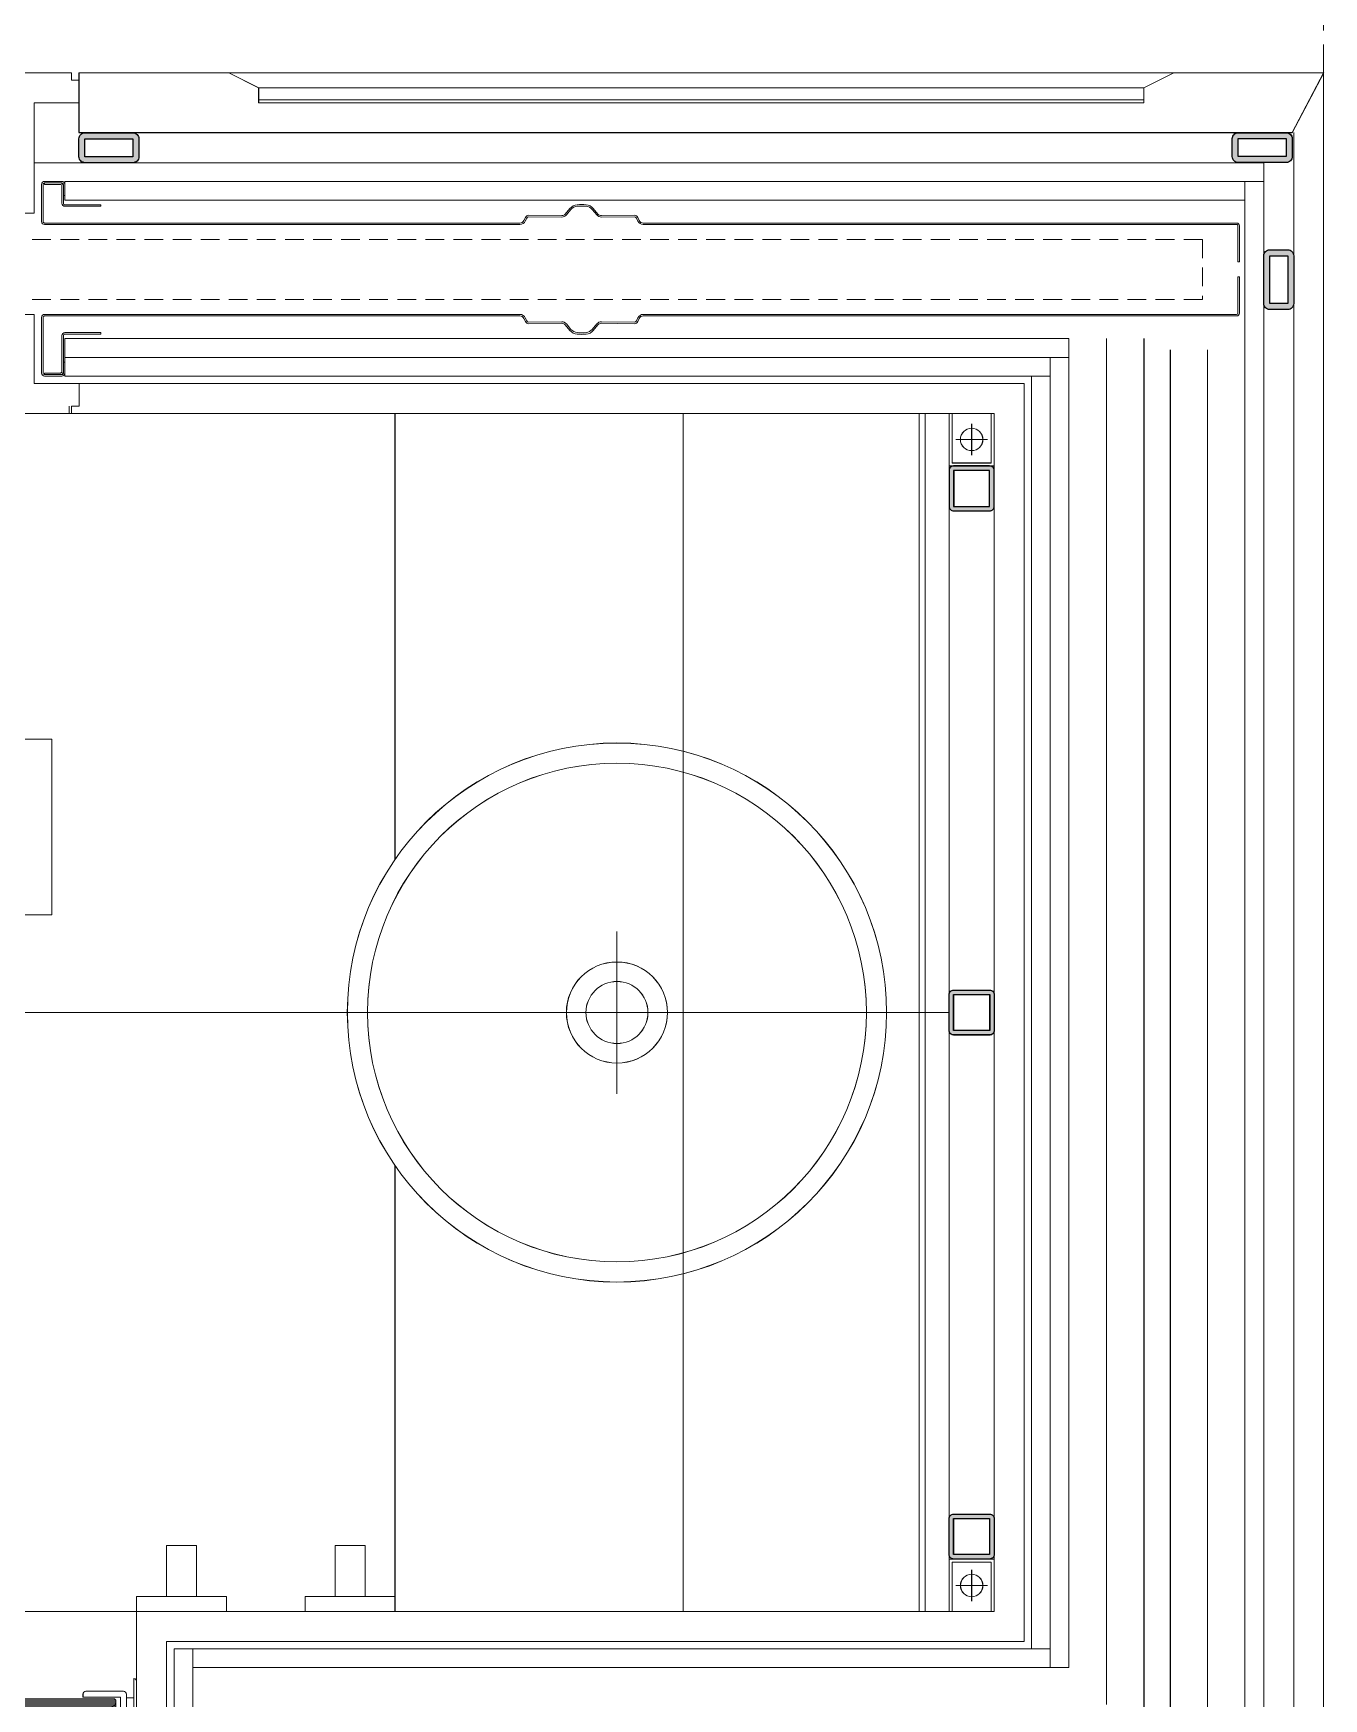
# Model space of a CAD drawing. Header units: millimetres. Extents: x 26282 to 30760, y 1404 to 4574.
# Drawn here: x 28817.7 to 28903.9, y 2809.9 to 2921.1 of the extents above; entities that cross this region are included whole.
import ezdxf

# ---------------------------------------------------------------- set-up
doc = ezdxf.new("R2010")
doc.units = ezdxf.units.MM
doc.header["$LTSCALE"] = 0.25
doc.linetypes.add('HIDDEN', pattern=[0.375, 0.25, -0.125])
doc.linetypes.add('HIDDEN2', pattern=[4.7625, 3.175, -1.5875])
for name, color, linetype, lineweight in [('(YP-ZC) A-FURNITURE', 33, 'Continuous', 20), ('(YP-ZC) A-L-HIDDEN', 145, 'HIDDEN', 13), ('(YP-ZC) A-SANITARY', 120, 'Continuous', 20), ('AB-DUV', 4, 'Continuous', 50), ('DOOR-INT (3RDF)', 157, 'Continuous', 15), ('FLOOR_MARBLE (3RDF)', 67, 'Continuous', 13), ('FURNITURE (3RDF)', 43, 'Continuous', 20), ('HATCH (3RDF)', 251, 'Continuous', 5), ('ID-ALCIPAN', 124, 'Continuous', 20), ('ID-HATCH', 252, 'Continuous', 18), ('LIGHTENING FIXTURE (3RDF)', 50, 'Continuous', 20), ('METAL (3RDF)', 171, 'Continuous', 15), ('METAL PROFILE (3RDF)', 251, 'Continuous', 18), ('MIRROR (3RDF)', 150, 'Continuous', 9), ('SANITARY (3RDF)', 153, 'Continuous', 20), ('SANITARY-ACCESSORIES(3RDF)', 2, 'Continuous', 9), ('TEXT-GNRL (3RDF)', 254, 'Continuous', 15), ('WALL CLADDING (3RDF)', 43, 'Continuous', 13), ('WOOD (3RDF)', 45, 'Continuous', 15)]:
    doc.layers.add(name, color=color, linetype=linetype, lineweight=lineweight)
doc.layers.add('ID-PROFIL', color=145, linetype='Continuous')
doc.layers.add('WALL COVERING_MARBLE (3RDF)', color=246, linetype='Continuous')
doc.linetypes.add('BATTING', pattern='A,0.0001,-0.1,[134,ltypeshp.shx,S=0.1,R=0,X=-0.1,Y=0],-0.2,[134,ltypeshp.shx,S=0.1,R=180,X=0.1,Y=0],-0.1', length=0.4001)

# ---------------------------------------------------------------- blocks, each defined once
blk = doc.blocks.new('ZERGTEZTY')
at = {"layer": 'SANITARY-ACCESSORIES(3RDF)'}
for p, q in [((12647.41, 1641.18), (12642.41, 1641.18)), ((12642.66, 1640.93), (12642.81, 1640.93)), ((12647.02, 1640.93), (12642.81, 1640.93)), ((12642.97, 1640.85), (12643.35, 1640.26)), ((12646.85, 1640.85), (12646.47, 1640.26)), ((12647.16, 1640.93), (12647.02, 1640.93)), ((12682.41, 1641.18), (12687.41, 1641.18)), ((12682.41, 1641.18), (12687.41, 1641.18)), ((12682.66, 1640.93), (12682.81, 1640.93)), ((12682.66, 1640.93), (12682.81, 1640.93)), ((12682.81, 1640.93), (12687.02, 1640.93)), ((12682.81, 1640.93), (12687.02, 1640.93)), ((12682.97, 1640.85), (12683.35, 1640.26)), ((12686.85, 1640.85), (12686.47, 1640.26)), ((12687.16, 1640.93), (12687.02, 1640.93)), ((12687.16, 1640.93), (12687.02, 1640.93)), ((12643.52, 1640.18), (12644.41, 1640.18)), ((12646.16, 1640.18), (12643.66, 1640.18)), ((12643.91, 1640.18), (12643.91, 1638.83)), ((12646.31, 1640.18), (12644.41, 1640.18)), ((12645.91, 1640.18), (12645.91, 1638.83)), ((12683.52, 1640.18), (12685.41, 1640.18)), ((12683.66, 1640.18), (12686.16, 1640.18)), ((12683.91, 1640.18), (12683.91, 1638.83)), ((12686.31, 1640.18), (12685.41, 1640.18)), ((12685.91, 1640.18), (12685.91, 1638.83)), ((12650.56, 1634.18), (12650.56, 1632.18)), ((12650.56, 1634.18), (12679.26, 1634.18)), ((12679.26, 1634.18), (12679.26, 1632.18)), ((12679.26, 1634.18), (12679.26, 1632.18)), ((12650.56, 1632.18), (12679.26, 1632.18))]:
    blk.add_line(p, q, dxfattribs=at)
for centre, radius, start, end in [((12642.66, 1641.18), 0.25, 179.9982, 269.9982), ((12642.81, 1640.73), 0.2, 35.5359, 89.9982), ((12647.02, 1640.73), 0.2, 89.9982, 144.4605), ((12647.16, 1641.18), 0.25, 269.9982, 359.9982), ((12682.66, 1641.18), 0.25, 179.9982, 269.9982), ((12682.66, 1641.18), 0.25, 179.9982, 269.9982), ((12682.81, 1640.73), 0.2, 35.5359, 89.9982), ((12682.81, 1640.73), 0.2, 35.5359, 89.9982), ((12687.02, 1640.73), 0.2, 89.9982, 144.4605), ((12687.02, 1640.73), 0.2, 89.9982, 144.4605), ((12687.16, 1641.18), 0.25, 269.9982, 359.9982), ((12687.16, 1641.18), 0.25, 269.9982, 359.9982), ((12643.52, 1640.38), 0.2, 215.5359, 269.9982), ((12646.31, 1640.38), 0.2, 269.9982, 324.4605), ((12683.52, 1640.38), 0.2, 215.5359, 269.9982), ((12686.31, 1640.38), 0.2, 269.9982, 324.4605), ((12650.56, 1638.83), 6.65, 179.9982, 269.9982), ((12650.56, 1638.83), 4.65, 179.9982, 269.9982), ((12679.26, 1638.83), 4.65, 269.9982, 359.9982), ((12679.26, 1638.83), 6.65, 269.9982, 359.9982)]:
    blk.add_arc(centre, radius, start, end, dxfattribs=at)
blk = doc.blocks.new('A$C3AC107B1')
for p, q in [((0.05, 69.5), (3.55, 69.5)), ((3.35, 69.68), (0.25, 69.68)), ((1.35, 69), (1.35, 69.5)), ((2.25, 69), (2.25, 69.5))]:
    blk.add_line(p, q)
at = {"linetype": 'Continuous'}
for p, q in [((2.5, 69), (1.1, 69)), ((0.9, 68.8), (0.9, 66.3)), ((1.3, 66.1), (1.3, 68.6)), ((2.7, 68.6), (1.3, 68.6)), ((2.3, 66.1), (2.3, 68.58)), ((2.7, 68.58), (2.3, 68.58)), ((2.7, 68.8), (2.7, 68.6)), ((2.7, 68.58), (2.7, 66.3)), ((1.3, 66.1), (1.1, 66.1)), ((2.5, 66.1), (2.3, 66.1))]:
    blk.add_line(p, q, dxfattribs=at)
at = {"color": 141}
for p, q in [((1.5, 68.3), (1.4, 68.2)), ((1.4, 68.2), (1.4, 0.1)), ((1.5, 68.3), (2.1, 68.3)), ((1.5, 68.3), (1.5, 0)), ((1.6, 68.3), (1.6, 0)), ((1.7, 68.3), (1.7, 0)), ((1.8, 68.3), (1.8, 0)), ((1.9, 68.3), (1.9, 0)), ((2, 68.3), (2, 0)), ((2.1, 68.3), (2.2, 68.2)), ((2.1, 68.3), (2.1, 0)), ((2.2, 68.2), (2.2, 0.1)), ((1.5, 0), (1.4, 0.1)), ((2.1, 0), (2.2, 0.1))]:
    blk.add_line(p, q, dxfattribs=at)
at = {"color": 251, "linetype": 'HIDDEN2'}
blk.add_lwpolyline([(1.75, 68.3), (47.67, 17.75)], dxfattribs=at)
at = {"color": 141}
blk.add_lwpolyline([(1.5, 0), (2.1, 0)], dxfattribs=at)
for centre, start, end in [((0.25, 69.48), 90, 173.8235), ((3.35, 69.48), 6.1765, 90)]:
    blk.add_arc(centre, 0.2, start, end)
at = {"linetype": 'Continuous'}
for centre, start, end in [((1.1, 68.8), 90, 180), ((2.5, 68.8), 0, 90), ((1.1, 66.3), 180, 270), ((2.5, 66.3), 270, 0)]:
    blk.add_arc(centre, 0.2, start, end, dxfattribs=at)
at = {"color": 251, "linetype": 'HIDDEN2'}
blk.add_arc((-18.41, 120.46), 122.13, 279.4986, 302.755, dxfattribs=at)
at = {"layer": 'SANITARY-ACCESSORIES(3RDF)', "rotation": 270}
blk.add_blockref('ZERGTEZTY', (-1639.78, 12699.59), dxfattribs=at)
at = {"layer": 'SANITARY-ACCESSORIES(3RDF)', "xscale": -1, "rotation": 90}
blk.add_blockref('ZERGTEZTY', (1643.38, 12699.59), dxfattribs=at)
blk = doc.blocks.new('A$C1F2C7FBF')
for p, q in [((-0.006, 1), (-0.006, 2)), ((-0.006, 2), (1.699, 2)), ((-0.006, 1), (1.699, 1))]:
    blk.add_line(p, q)
blk.add_lwpolyline([(1.699, 3), (2.199, 3), (2.199, 0), (1.699, 0)], close=True)
blk = doc.blocks.new('20x40 profil')
at = {"layer": 'METAL PROFILE (3RDF)'}
h = blk.add_hatch(color=256, dxfattribs=at)
edge = h.paths.add_edge_path()
edge.add_line((-1.6, 2), (1.6, 2))
edge.add_arc((1.6, 1.6), 0.4, 360, 450, ccw=False)
edge.add_line((2, 1.6), (2, 0.4))
edge.add_arc((1.6, 0.4), 0.4, 270, 360, ccw=False)
edge.add_line((1.6, 0), (-1.6, 0))
edge.add_arc((-1.6, 0.4), 0.4, 180, 270, ccw=False)
edge.add_line((-2, 0.4), (-2, 1.6))
edge.add_arc((-1.6, 1.6), 0.4, 90, 180, ccw=False)
h.paths.add_polyline_path([(-1.6, 1.6), (1.6, 1.6), (1.6, 0.4), (-1.6, 0.4)], flags=16)
at = {"layer": 'ID-PROFIL'}
blk.add_lwpolyline([(1.6, 2), (-1.6, 2, 0.414214), (-2, 1.6), (-2, 0.4, 0.414214), (-1.6, 0), (1.6, 0, 0.414214), (2, 0.4), (2, 1.6, 0.414214)], format="xyb", close=True, dxfattribs=at)
blk.add_lwpolyline([(1.6, 1.6), (-1.6, 1.6), (-1.6, 0.4), (1.6, 0.4)], close=True, dxfattribs=at)
blk = doc.blocks.new('AYNA-05')
at = {"layer": 'METAL PROFILE (3RDF)'}
h = blk.add_hatch(color=256, dxfattribs=at)
edge = h.paths.add_edge_path()
edge.add_line((-0.35, 4), (2.85, 4))
edge.add_arc((2.85, 4.4), 0.4, 270, 360)
edge.add_line((3.25, 4.4), (3.25, 5.6))
edge.add_arc((2.85, 5.6), 0.4, 360, 450)
edge.add_line((2.85, 6), (-0.35, 6))
edge.add_arc((-0.35, 5.6), 0.4, 450, 540)
edge.add_line((-0.75, 5.6), (-0.75, 4.4))
edge.add_arc((-0.35, 4.4), 0.4, 540, 630)
h.paths.add_polyline_path([(-0.35, 4.4), (2.85, 4.4), (2.85, 5.6), (-0.35, 5.6)], flags=16)
h = blk.add_hatch(color=256, dxfattribs=at)
edge = h.paths.add_edge_path()
edge.add_line((76.65, 4.01), (79.85, 4.01))
edge.add_arc((79.85, 4.41), 0.4, 270, 360)
edge.add_line((80.25, 4.41), (80.25, 5.61))
edge.add_arc((79.85, 5.61), 0.4, 360, 450)
edge.add_line((79.85, 6.01), (76.65, 6.01))
edge.add_arc((76.65, 5.61), 0.4, 450, 540)
edge.add_line((76.25, 5.61), (76.25, 4.41))
edge.add_arc((76.65, 4.41), 0.4, 540, 630)
h.paths.add_polyline_path([(76.65, 4.41), (79.85, 4.41), (79.85, 5.61), (76.65, 5.61)], flags=16)
at = {"layer": 'HATCH (3RDF)', "elevation": -2.27}
blk.add_lwpolyline([(68.25, 1.8), (9.15, 1.8)], dxfattribs=at)
at = {"layer": 'WOOD (3RDF)'}
blk.add_line((-0.75, 4, 0), (-2.85, 0, 0), dxfattribs=at)
at = {"layer": 'WOOD (3RDF)', "ltscale": 0.25}
for p, q in [((80.25, 4, 0), (-0.75, 4, 0)), ((80.25, 0, 0), (80.25, 4, 0)), ((7.15, 0, 0), (-2.85, 0, 0)), ((80.25, 0, 0), (70.25, 0, 0))]:
    blk.add_line(p, q, dxfattribs=at)
at = {"layer": 'WOOD (3RDF)', "color": 8}
for p, q in [((68.25, 1, 0), (9.15, 1, 0)), ((70.25, 0, 0), (7.15, 0, 0))]:
    blk.add_line(p, q, dxfattribs=at)
at = {"layer": 'WOOD (3RDF)'}
for points, elevation in [([(68.25, 2), (9.15, 2)], -2.27), ([(68.25, 2), (9.15, 2)], -2.27), ([(9.15, 2), (9.15, 1)], 0), ([(68.25, 2), (68.25, 1)], 0), ([(7.15, 0), (9.15, 1)], 0), ([(70.25, 0), (68.25, 1)], 0)]:
    blk.add_lwpolyline(points, dxfattribs=dict(at, elevation=elevation))
at = {"layer": 'METAL PROFILE (3RDF)', "color": 4, "extrusion": (0, 0, -1), "zscale": -1, "rotation": 180}
for p in [(-1.25, 6, 0), (-78.25, 6.01, 0)]:
    blk.add_blockref('20x40 profil', p, dxfattribs=at)
blk = doc.blocks.new('A$C6BA37630')
for p, q in [((200, 260.2), (200, 139.8)), ((139.8, 200), (260.2, 200))]:
    blk.add_line(p, q)
for radius in [200, 185, 37.5, 23]:
    blk.add_circle((200, 200), radius)
blk = doc.blocks.new('40x40 profil')
at = {"layer": 'ID-PROFIL'}
h = blk.add_hatch(color=256, dxfattribs=at)
h.paths.add_polyline_path([(1.6, 4), (-1.6, 4, 0.414214), (-2, 3.6), (-2, 0.4, 0.414214), (-1.6, 0), (1.6, 0, 0.414214), (2, 0.4), (2, 3.6, 0.414214)])
h.paths.add_polyline_path([(1.6, 3.6), (-1.6, 3.6), (-1.6, 0.4), (1.6, 0.4)], flags=16)
blk.add_lwpolyline([(1.6, 4), (-1.6, 4, 0.414214), (-2, 3.6), (-2, 0.4, 0.414214), (-1.6, 0), (1.6, 0, 0.414214), (2, 0.4), (2, 3.6, 0.414214)], format="xyb", close=True, dxfattribs=at)
blk.add_lwpolyline([(1.6, 3.6), (-1.6, 3.6), (-1.6, 0.4), (1.6, 0.4)], close=True, dxfattribs=at)
blk = doc.blocks.new('BANYOTEZGAH-207')
at = {"layer": '(YP-ZC) A-FURNITURE'}
blk.add_lwpolyline([(3.18, 29.78), (3.18, 0), (43.18, 0), (43.18, 80), (3.18, 80), (3.18, 50.22)], dxfattribs=at)
at = {"layer": 'LIGHTENING FIXTURE (3RDF)'}
for p, q in [((41.68, 79.32, 0), (41.68, 77.22, 0)), ((40.63, 78.27, 0), (42.73, 78.27, 0)), ((41.68, 0.68, 0), (41.68, 2.78, 0)), ((40.63, 1.73, 0), (42.73, 1.73, 0))]:
    blk.add_line(p, q, dxfattribs=at)
for centre in [(41.68, 78.27, 0), (41.68, 1.73, 0)]:
    blk.add_circle(centre, 0.75, dxfattribs=at)
at = {"layer": 'MIRROR (3RDF)', "elevation": 0}
blk.add_lwpolyline([(38.18, 0), (38.58, 0), (38.58, 80), (38.18, 80)], close=True, dxfattribs=at)
at = {"layer": 'MIRROR (3RDF)', "color": 8, "extrusion": (-3.12201e-07, 1.27097e-10, 1), "elevation": 0}
blk.add_lwpolyline([(40.38, 76.7), (42.98, 76.7), (42.98, 80), (43.18, 80), (43.18, 76.5), (40.18, 76.5), (40.18, 80), (40.38, 80)], close=True, dxfattribs=at)
at = {"layer": 'MIRROR (3RDF)', "color": 8, "extrusion": (-3.12201e-07, -1.27097e-10, 1), "elevation": 0}
blk.add_lwpolyline([(40.38, 3.3), (42.98, 3.3), (42.98, 0), (43.18, 0), (43.18, 3.5), (40.18, 3.5), (40.18, 0), (40.38, 0)], close=True, dxfattribs=at)
at = {"layer": 'WALL CLADDING (3RDF)', "elevation": 0}
blk.add_lwpolyline([(38.58, 0), (40.18, 0), (40.18, 80), (38.58, 80)], close=True, dxfattribs=at)
at = {"layer": '(YP-ZC) A-SANITARY', "extrusion": (0, 4.79947e-07, -1), "xscale": 0.0900000000000005, "yscale": 0.0900000000000005, "zscale": -0.0900000000000005, "rotation": 270}
blk.add_blockref('A$C6BA37630', (-36, 58, 0), dxfattribs=at)
at = {"layer": 'METAL PROFILE (3RDF)', "xscale": 0.7499999999863942, "yscale": 0.7499999999863942, "zscale": 0.7499999999863942, "rotation": 89.99999999999999}
blk.add_blockref('40x40 profil', (43.18, 75, 0), dxfattribs=at)
at = {"layer": 'METAL PROFILE (3RDF)', "extrusion": (0, 0, -1), "xscale": 0.7499999999863942, "yscale": 0.7499999999863942, "zscale": -0.7499999999863942, "rotation": 270}
for p in [(-43.18, 40, 0), (-43.18, 5, 0)]:
    blk.add_blockref('40x40 profil', p, dxfattribs=at)
blk = doc.blocks.new('A$C187D15ED')
at = {"layer": '(YP-ZC) A-L-HIDDEN', "ltscale": 30}
blk.add_line((9333.46, 2713.45), (9333.46, 2808.69), dxfattribs=at)
at = {"layer": '(YP-ZC) A-L-HIDDEN', "ltscale": 20, "elevation": 0}
blk.add_lwpolyline([(9325.37, 2698.31), (9245.37, 2698.31), (9245.37, 2702.31), (9325.37, 2702.31)], close=True, dxfattribs=at)
at = {"layer": 'FLOOR_MARBLE (3RDF)'}
blk.add_lwpolyline([(9290.7, 2690.69), (9290.7, 2610.69)], dxfattribs=at)
at = {"layer": 'FLOOR_MARBLE (3RDF)', "elevation": 0}
blk.add_lwpolyline([(9308.46, 2650.68), (9150.27, 2650.69)], dxfattribs=at)
at = {"layer": 'FLOOR_MARBLE (3RDF)'}
blk.add_lwpolyline([(9184.21, 2610.69), (9254.21, 2610.69), (9254.21, 2598.19), (9184.21, 2598.19)], close=True, dxfattribs=at)
at = {"layer": 'FURNITURE (3RDF)'}
for p, q in [((9333.46, 2537.62), (9333.46, 2713.45)), ((9331.46, 2535.62), (9331.46, 2709.45))]:
    blk.add_line(p, q, dxfattribs=at)
at = {"layer": 'ID-ALCIPAN', "ltscale": 0.25}
for p, q in [((9247.37, 2707.44), (9329.46, 2707.44)), ((9329.46, 2532.37), (9329.46, 2707.44)), ((9328.21, 2531.12), (9328.21, 2706.19)), ((9249.42, 2704.94), (9328.21, 2704.94)), ((9249.42, 2695.69), (9316.46, 2695.69)), ((9316.46, 2606.94), (9316.46, 2695.69)), ((9249.42, 2694.44), (9316.46, 2694.44)), ((9315.21, 2606.94), (9315.21, 2694.44)), ((9249.42, 2693.19), (9315.21, 2693.19)), ((9313.96, 2608.19), (9313.96, 2693.19)), ((9256.71, 2608.19), (9256.71, 2600.69)), ((9256.71, 2608.19), (9315.21, 2608.19)), ((9257.96, 2608.19), (9257.96, 2600.69)), ((9257.96, 2606.94), (9316.46, 2606.94))]:
    blk.add_line(p, q, dxfattribs=at)
at = {"layer": 'ID-ALCIPAN', "ltscale": 0.25, "elevation": 0}
blk.add_lwpolyline([(9249.42, 2704.94), (9249.42, 2706.19), (9329.46, 2706.19)], dxfattribs=at)
at = {"layer": 'ID-ALCIPAN', "ltscale": 0.25}
blk.add_lwpolyline([(9249.42, 2695.69), (9249.42, 2693.19)], dxfattribs=at)
at = {"layer": 'ID-HATCH', "linetype": 'BATTING', "lineweight": 0, "ltscale": 4.5}
for p, q in [((9318.96, 2604.48), (9318.96, 2695.69)), ((9325.71, 2528.62), (9325.71, 2694.94))]:
    blk.add_line(p, q, dxfattribs=at)
at = {"layer": 'ID-PROFIL'}
for p, q in [((9321.46, 2695.69), (9321.46, 2601.94)), ((9323.21, 2694.94), (9323.21, 2526.12))]:
    blk.add_line(p, q, dxfattribs=at)
at = {"layer": 'METAL (3RDF)'}
for points in [[(9280.26, 2703.74, -0.291266), (9280.4, 2703.83), (9282.59, 2703.81, 0.224595), (9282.91, 2703.95), (9283.21, 2704.32, -0.199879), (9283.62, 2704.53, -0.041799), (9284.22, 2704.53, -0.199879), (9284.63, 2704.32), (9284.93, 2703.95, 0.224595), (9285.25, 2703.81), (9287.44, 2703.83, -0.291266), (9287.58, 2703.74), (9287.68, 2703.54, 0.288272), (9288.04, 2703.31), (9327.65, 2703.31, -0.414214), (9327.74, 2703.22), (9327.74, 2700.81), (9327.84, 2700.81), (9327.84, 2703.22, 0.414214), (9327.65, 2703.41), (9288.04, 2703.41, -0.288272), (9287.77, 2703.58), (9287.67, 2703.78, 0.291266), (9287.44, 2703.93), (9285.24, 2703.91, -0.224595), (9285.01, 2704.01), (9284.7, 2704.38, 0.199879), (9284.22, 2704.63, 0.041799), (9283.62, 2704.63, 0.199879), (9283.14, 2704.38), (9282.83, 2704.01, -0.224595), (9282.6, 2703.91), (9280.4, 2703.93, 0.291266), (9280.17, 2703.78), (9280.07, 2703.58, -0.288272), (9279.8, 2703.41), (9248.07, 2703.41, -0.414214), (9247.97, 2703.51), (9247.97, 2705.99, -0.414214), (9248.07, 2706.09), (9249.22, 2706.09, -0.414214), (9249.32, 2705.99), (9249.32, 2705.26), (9249.42, 2705.26), (9249.42, 2705.99, 0.414214), (9249.22, 2706.19), (9248.07, 2706.19, 0.414214), (9247.87, 2705.99), (9247.87, 2703.51, 0.414214), (9248.07, 2703.31), (9279.8, 2703.31, 0.288272), (9280.16, 2703.54)], [(9249.22, 2704.73), (9249.22, 2705.89, 0.414214), (9249.12, 2705.99), (9248.07, 2705.99), (9248.07, 2706.09), (9249.12, 2706.09, -0.414214), (9249.32, 2705.89), (9249.32, 2704.73, 0.414214), (9249.42, 2704.63), (9251.82, 2704.63), (9251.82, 2704.53), (9249.42, 2704.53, -0.414214)], [(9280.26, 2696.88, 0.291266), (9280.4, 2696.79), (9282.59, 2696.82, -0.224595), (9282.91, 2696.67), (9283.21, 2696.31, 0.199879), (9283.62, 2696.09, 0.041799), (9284.22, 2696.09, 0.199879), (9284.63, 2696.31), (9284.93, 2696.67, -0.224595), (9285.25, 2696.82), (9287.44, 2696.79, 0.291266), (9287.58, 2696.88), (9287.68, 2697.08, -0.288272), (9288.04, 2697.31), (9327.65, 2697.31, 0.414214), (9327.74, 2697.4), (9327.74, 2699.81), (9327.84, 2699.81), (9327.84, 2697.4, -0.414214), (9327.65, 2697.21), (9288.04, 2697.21, 0.288272), (9287.77, 2697.04), (9287.67, 2696.84, -0.291266), (9287.44, 2696.69), (9285.24, 2696.72, 0.224595), (9285.01, 2696.61), (9284.7, 2696.24, -0.199879), (9284.22, 2695.99, -0.041799), (9283.62, 2695.99, -0.199879), (9283.14, 2696.24), (9282.83, 2696.61, 0.224595), (9282.6, 2696.72), (9280.4, 2696.69, -0.291266), (9280.17, 2696.84), (9280.07, 2697.04, 0.288272), (9279.8, 2697.21), (9248.07, 2697.21, 0.414214), (9247.97, 2697.11), (9247.97, 2693.39, 0.414214), (9248.07, 2693.29), (9249.22, 2693.29, 0.414214), (9249.32, 2693.39), (9249.32, 2694.11), (9249.42, 2694.11), (9249.42, 2693.39, -0.414214), (9249.22, 2693.19), (9248.07, 2693.19, -0.414214), (9247.87, 2693.39), (9247.87, 2697.11, -0.414214), (9248.07, 2697.31), (9279.8, 2697.31, -0.288272), (9280.16, 2697.08)], [(9249.22, 2695.89), (9249.22, 2693.49, -0.414214), (9249.12, 2693.39), (9248.07, 2693.39), (9248.07, 2693.29), (9249.12, 2693.29, 0.414214), (9249.32, 2693.49), (9249.32, 2695.89, -0.414214), (9249.42, 2695.99), (9251.82, 2695.99), (9251.82, 2696.09), (9249.42, 2696.09, 0.414214)]]:
    blk.add_lwpolyline(points, format="xyb", close=True, dxfattribs=at)
at = {"layer": 'TEXT-GNRL (3RDF)', "linetype": 'Continuous'}
blk.add_lwpolyline([(9210.18, 2668.94), (9248.56, 2668.94), (9248.56, 2657.21), (9210.18, 2657.21)], close=True, dxfattribs=at)
at = {"layer": 'WALL COVERING_MARBLE (3RDF)', "lineweight": 0}
for p, q in [((9249.71, 2692.69), (9313.46, 2692.69)), ((9313.46, 2608.69), (9313.46, 2692.69)), ((9249.71, 2690.69), (9311.46, 2690.69)), ((9311.46, 2610.69), (9311.46, 2690.69)), ((9254.21, 2610.69), (9254.21, 2598.19)), ((9254.21, 2610.69), (9311.46, 2610.69)), ((9256.21, 2608.69), (9256.21, 2600.19)), ((9256.21, 2608.69), (9313.46, 2608.69))]:
    blk.add_line(p, q, dxfattribs=at)
blk.add_lwpolyline([(9249.71, 2691.19), (9249.71, 2690.69)], dxfattribs=at)
at = {"layer": 'WOOD (3RDF)'}
blk.add_lwpolyline([(9250.37, 2712.95), (9250.37, 2711.45), (9247.37, 2711.45), (9247.37, 2704.07), (9245.37, 2704.07), (9245.37, 2713.45), (9249.87, 2713.45), (9249.87, 2712.95)], close=True, dxfattribs=at)
blk.add_lwpolyline([(9249.87, 2690.69), (9249.87, 2691.19), (9250.37, 2691.19), (9250.37, 2692.69), (9247.37, 2692.69), (9247.37, 2697.31), (9245.37, 2697.31), (9245.37, 2690.69), (9249.87, 2690.69)], dxfattribs=at)
at = {"layer": 'DOOR-INT (3RDF)', "rotation": 270}
blk.add_blockref('A$C3AC107B1', (9184.53, 2606.26), dxfattribs=at)
blk.add_blockref('A$C3AC107B1', (9184.53, 2606.26), dxfattribs=at)
at = {"layer": 'FURNITURE (3RDF)', "rotation": 180}
blk.add_blockref('AYNA-05', (9330.61, 2713.45, 0), dxfattribs=at)
at = {"layer": 'FURNITURE (3RDF)', "color": 4, "extrusion": (0, 0, -1), "zscale": -1, "rotation": 90}
blk.add_blockref('20x40 profil', (-9329.46, 2699.63), dxfattribs=at)
at = {"layer": 'SANITARY (3RDF)', "linetype": 'Continuous', "lineweight": 5}
blk.add_blockref('BANYOTEZGAH-207', (9268.28, 2610.69, 0), dxfattribs=at)
at = {"layer": 'SANITARY-ACCESSORIES(3RDF)', "xscale": 2, "yscale": 2, "zscale": 2, "rotation": 270}
for p in [(9254.21, 2615.08), (9265.46, 2615.08, 0)]:
    blk.add_blockref('A$C1F2C7FBF', p, dxfattribs=at)

msp = doc.modelspace()

# ---------------------------------------------------------------- block references
at = {"layer": 'AB-DUV', "ltscale": 100}
msp.add_blockref('A$C187D15ED', (19570.424, 205.028, 5.126), dxfattribs=at)

# ---------------------------------------------------------------- next in the draw order: hatches: boundary and pattern name
at = {"layer": 'ID-PROFIL'}
h = msp.add_hatch(color=256, dxfattribs=at)
h.paths.add_polyline_path([(28878.886, 2891.914), (28878.886, 2889.514, 0.4142136), (28879.186, 2889.214), (28881.586, 2889.214, 0.4142136), (28881.886, 2889.514), (28881.886, 2891.914, 0.4142136), (28881.586, 2892.214), (28879.186, 2892.214, 0.4142136)])
h.paths.add_polyline_path([(28879.186, 2891.914), (28879.186, 2889.514), (28881.586, 2889.514), (28881.586, 2891.914)], flags=16)
h = msp.add_hatch(color=256, dxfattribs=at)
h.paths.add_polyline_path([(28878.889, 2854.512), (28878.889, 2856.912, -0.4142136), (28879.189, 2857.212), (28881.589, 2857.212, -0.4142136), (28881.889, 2856.912), (28881.889, 2854.512, -0.4142136), (28881.589, 2854.212), (28879.189, 2854.212, -0.4142136)])
h.paths.add_polyline_path([(28879.189, 2854.512), (28879.189, 2856.912), (28881.589, 2856.912), (28881.589, 2854.512)], flags=16)
h = msp.add_hatch(color=256, dxfattribs=at)
h.paths.add_polyline_path([(28878.887, 2819.514), (28878.887, 2821.914, -0.4142136), (28879.187, 2822.214), (28881.587, 2822.214, -0.4142136), (28881.887, 2821.914), (28881.887, 2819.514, -0.4142136), (28881.587, 2819.214), (28879.187, 2819.214, -0.4142136)])
h.paths.add_polyline_path([(28879.187, 2819.514), (28879.187, 2821.914), (28881.587, 2821.914), (28881.587, 2819.514)], flags=16)
at = {"layer": 'METAL PROFILE (3RDF)'}
h = msp.add_hatch(color=256, dxfattribs=at)
edge = h.paths.add_edge_path()
edge.add_line((28824.389, 2914.463), (28821.189, 2914.463))
edge.add_arc((28821.189, 2914.063), 0.4, 450, 540)
edge.add_line((28820.789, 2914.063), (28820.789, 2912.863))
edge.add_arc((28821.189, 2912.863), 0.4, 540, 630)
edge.add_line((28821.189, 2912.463), (28824.389, 2912.463))
edge.add_arc((28824.389, 2912.863), 0.4, 630, 720)
edge.add_line((28824.789, 2912.863), (28824.789, 2914.063))
edge.add_arc((28824.389, 2914.063), 0.4, 720, 810)
h.paths.add_polyline_path([(28824.389, 2914.063), (28821.189, 2914.063), (28821.189, 2912.863), (28824.389, 2912.863)], flags=16)
h = msp.add_hatch(color=256, dxfattribs=at)
edge = h.paths.add_edge_path()
edge.add_line((28824.389, 2914.463), (28821.189, 2914.463))
edge.add_arc((28821.189, 2914.063), 0.4, 90, 180)
edge.add_line((28820.789, 2914.063), (28820.789, 2912.863))
edge.add_arc((28821.189, 2912.863), 0.4, 180, 270)
edge.add_line((28821.189, 2912.463), (28824.389, 2912.463))
edge.add_arc((28824.389, 2912.863), 0.4, 270, 360)
edge.add_line((28824.789, 2912.863), (28824.789, 2914.063))
edge.add_arc((28824.389, 2914.063), 0.4, 360, 450)
h.paths.add_polyline_path([(28824.389, 2914.063), (28821.189, 2914.063), (28821.189, 2912.863), (28824.389, 2912.863)], flags=16)
h = msp.add_hatch(color=256, dxfattribs=at)
edge = h.paths.add_edge_path()
edge.add_line((28901.387, 2914.474), (28898.187, 2914.474))
edge.add_arc((28898.187, 2914.074), 0.4, 450, 540)
edge.add_line((28897.787, 2914.074), (28897.787, 2912.874))
edge.add_arc((28898.187, 2912.874), 0.4, 540, 630)
edge.add_line((28898.187, 2912.474), (28901.387, 2912.474))
edge.add_arc((28901.387, 2912.874), 0.4, 630, 720)
edge.add_line((28901.787, 2912.874), (28901.787, 2914.074))
edge.add_arc((28901.387, 2914.074), 0.4, 720, 810)
h.paths.add_polyline_path([(28901.387, 2914.074), (28898.187, 2914.074), (28898.187, 2912.874), (28901.387, 2912.874)], flags=16)
h = msp.add_hatch(color=256, dxfattribs=at)
edge = h.paths.add_edge_path()
edge.add_line((28901.387, 2914.474), (28898.187, 2914.474))
edge.add_arc((28898.187, 2914.074), 0.4, 90, 180)
edge.add_line((28897.787, 2914.074), (28897.787, 2912.874))
edge.add_arc((28898.187, 2912.874), 0.4, 180, 270)
edge.add_line((28898.187, 2912.474), (28901.387, 2912.474))
edge.add_arc((28901.387, 2912.874), 0.4, 270, 360)
edge.add_line((28901.787, 2912.874), (28901.787, 2914.074))
edge.add_arc((28901.387, 2914.074), 0.4, 360, 450)
h.paths.add_polyline_path([(28901.387, 2914.074), (28898.187, 2914.074), (28898.187, 2912.874), (28901.387, 2912.874)], flags=16)
h = msp.add_hatch(color=256, dxfattribs=at)
edge = h.paths.add_edge_path()
edge.add_line((28901.887, 2903.059), (28901.887, 2906.259))
edge.add_arc((28901.487, 2906.259), 0.4, 0, 90)
edge.add_line((28901.487, 2906.659), (28900.287, 2906.659))
edge.add_arc((28900.287, 2906.259), 0.4, 90, 180)
edge.add_line((28899.887, 2906.259), (28899.887, 2903.059))
edge.add_arc((28900.287, 2903.059), 0.4, 180, 270)
edge.add_line((28900.287, 2902.659), (28901.487, 2902.659))
edge.add_arc((28901.487, 2903.059), 0.4, 270, 360)
h.paths.add_polyline_path([(28901.487, 2903.059), (28901.487, 2906.259), (28900.287, 2906.259), (28900.287, 2903.059)], flags=16)

# ---------------------------------------------------------------- next in the draw order: linework, layer by layer
at = {"layer": '(YP-ZC) A-FURNITURE', "elevation": 5.126}
msp.add_lwpolyline([(28841.887, 2845.497), (28841.887, 2815.713), (28881.887, 2815.713), (28881.887, 2895.713), (28841.887, 2895.713), (28841.887, 2865.93)], dxfattribs=at)
at = {"layer": '(YP-ZC) A-SANITARY', "extrusion": (0, -4.79947e-07, 1)}
for p, q in [((28856.707, 2861.133, 5.126), (28856.707, 2850.293, 5.126)), ((28851.287, 2855.713, 5.126), (28862.127, 2855.713, 5.126))]:
    msp.add_line(p, q, dxfattribs=at)
for radius in [18, 16.65, 3.375, 2.07]:
    msp.add_circle((28856.707, 2855.713, 5.125), radius, dxfattribs=at)
at = {"layer": 'DOOR-INT (3RDF)'}
for p, q in [((28824.459, 2811.239, 5.126), (28824.459, 2807.741, 5.126)), ((28824.637, 2807.94, 5.126), (28824.637, 2811.04, 5.126)), ((28823.959, 2809.94, 5.126), (28824.459, 2809.94, 5.126))]:
    msp.add_line(p, q, dxfattribs=at)
at = {"layer": 'DOOR-INT (3RDF)', "linetype": 'Continuous'}
for p, q in [((28821.059, 2809.99, 5.126), (28821.059, 2810.19, 5.126)), ((28821.059, 2809.99, 5.126), (28823.559, 2809.99, 5.126)), ((28823.759, 2810.39, 5.126), (28821.259, 2810.39, 5.126)), ((28823.559, 2808.59, 5.126), (28823.559, 2809.99, 5.126)), ((28823.959, 2808.79, 5.126), (28823.959, 2810.19, 5.126))]:
    msp.add_line(p, q, dxfattribs=at)
at = {"layer": 'DOOR-INT (3RDF)'}
msp.add_arc((28824.437, 2811.04, 5.126), 0.2, 0, 83.82354, dxfattribs=at)
at = {"layer": 'DOOR-INT (3RDF)', "linetype": 'Continuous'}
for centre, start, end in [((28821.259, 2810.19, 5.126), 90, 180), ((28823.759, 2810.19, 5.126), 0, 90)]:
    msp.add_arc(centre, 0.2, start, end, dxfattribs=at)
at = {"layer": 'HATCH (3RDF)', "elevation": 2.857}
msp.add_lwpolyline([(28832.79, 2916.674), (28891.887, 2916.674)], dxfattribs=at)
at = {"layer": 'ID-PROFIL', "elevation": 5.126}
for points in [[(28821.189, 2914.463), (28824.389, 2914.463, -0.4142136), (28824.789, 2914.063), (28824.789, 2912.863, -0.4142136), (28824.389, 2912.463), (28821.189, 2912.463, -0.4142136), (28820.789, 2912.863), (28820.789, 2914.063, -0.4142136)], [(28898.187, 2914.474), (28901.387, 2914.474, -0.4142136), (28901.787, 2914.074), (28901.787, 2912.874, -0.4142136), (28901.387, 2912.474), (28898.187, 2912.474, -0.4142136), (28897.787, 2912.874), (28897.787, 2914.074, -0.4142136)], [(28901.887, 2906.259), (28901.887, 2903.059, -0.4142136), (28901.487, 2902.659), (28900.287, 2902.659, -0.4142136), (28899.887, 2903.059), (28899.887, 2906.259, -0.4142136), (28900.287, 2906.659), (28901.487, 2906.659, -0.4142136)], [(28878.886, 2891.914), (28878.886, 2889.514, 0.4142136), (28879.186, 2889.214), (28881.586, 2889.214, 0.4142136), (28881.886, 2889.514), (28881.886, 2891.914, 0.4142136), (28881.586, 2892.214), (28879.186, 2892.214, 0.4142136)], [(28878.889, 2854.512), (28878.889, 2856.912, -0.4142136), (28879.189, 2857.212), (28881.589, 2857.212, -0.4142136), (28881.889, 2856.912), (28881.889, 2854.512, -0.4142136), (28881.589, 2854.212), (28879.189, 2854.212, -0.4142136)], [(28878.887, 2819.514), (28878.887, 2821.914, -0.4142136), (28879.187, 2822.214), (28881.587, 2822.214, -0.4142136), (28881.887, 2821.914), (28881.887, 2819.514, -0.4142136), (28881.587, 2819.214), (28879.187, 2819.214, -0.4142136)]]:
    msp.add_lwpolyline(points, format="xyb", close=True, dxfattribs=at)
for points in [[(28821.189, 2914.063), (28824.389, 2914.063), (28824.389, 2912.863), (28821.189, 2912.863)], [(28898.187, 2914.074), (28901.387, 2914.074), (28901.387, 2912.874), (28898.187, 2912.874)], [(28901.487, 2906.259), (28901.487, 2903.059), (28900.287, 2903.059), (28900.287, 2906.259)], [(28879.186, 2891.914), (28879.186, 2889.514), (28881.586, 2889.514), (28881.586, 2891.914)], [(28879.189, 2854.512), (28879.189, 2856.912), (28881.589, 2856.912), (28881.589, 2854.512)], [(28879.187, 2819.514), (28879.187, 2821.914), (28881.587, 2821.914), (28881.587, 2819.514)]]:
    msp.add_lwpolyline(points, close=True, dxfattribs=at)
at = {"layer": 'LIGHTENING FIXTURE (3RDF)'}
for p, q in [((28879.336, 2893.983, 5.126), (28881.436, 2893.983, 5.126)), ((28880.387, 2895.033, 5.126), (28880.386, 2892.933, 5.126)), ((28880.388, 2816.395, 5.126), (28880.387, 2818.495, 5.126)), ((28879.338, 2817.445, 5.126), (28881.438, 2817.445, 5.126))]:
    msp.add_line(p, q, dxfattribs=at)
for centre in [(28880.386, 2893.983, 5.126), (28880.388, 2817.445, 5.126)]:
    msp.add_circle(centre, 0.75, dxfattribs=at)
at = {"layer": 'MIRROR (3RDF)', "elevation": 5.126}
msp.add_lwpolyline([(28876.887, 2815.713), (28877.287, 2815.713), (28877.287, 2895.713), (28876.887, 2895.713)], close=True, dxfattribs=at)
at = {"layer": 'MIRROR (3RDF)', "color": 8, "extrusion": (-3.12201e-07, 1.27097e-10, 1), "elevation": 5.117}
msp.add_lwpolyline([(28879.086, 2892.413), (28881.686, 2892.412), (28881.687, 2895.713), (28881.887, 2895.713), (28881.886, 2892.212), (28878.886, 2892.213), (28878.887, 2895.713), (28879.087, 2895.713)], close=True, dxfattribs=at)
at = {"layer": 'MIRROR (3RDF)', "color": 8, "extrusion": (-3.12201e-07, -1.27097e-10, 1), "elevation": 5.117}
msp.add_lwpolyline([(28879.087, 2819.013), (28881.687, 2819.014), (28881.687, 2815.713), (28881.887, 2815.713), (28881.887, 2819.215), (28878.887, 2819.213), (28878.889, 2815.713), (28879.089, 2815.713)], close=True, dxfattribs=at)
at = {"layer": 'WALL CLADDING (3RDF)', "elevation": 5.126}
msp.add_lwpolyline([(28877.287, 2815.713), (28878.887, 2815.713), (28878.887, 2895.713), (28877.287, 2895.713)], close=True, dxfattribs=at)
at = {"layer": 'WOOD (3RDF)', "ltscale": 0.25}
for p, q in [((28820.789, 2918.474, 5.126), (28830.79, 2918.474, 5.126)), ((28820.79, 2918.474, 5.126), (28820.79, 2914.474, 5.126)), ((28893.887, 2918.474, 5.126), (28903.887, 2918.474, 5.126)), ((28820.783, 2914.474, 5.126), (28901.787, 2914.474, 5.126))]:
    msp.add_line(p, q, dxfattribs=at)
at = {"layer": 'WOOD (3RDF)', "color": 8}
for p, q in [((28830.79, 2918.474, 5.126), (28893.887, 2918.474, 5.126)), ((28832.79, 2917.474, 5.126), (28891.887, 2917.474, 5.126))]:
    msp.add_line(p, q, dxfattribs=at)
at = {"layer": 'WOOD (3RDF)'}
msp.add_line((28901.787, 2914.474, 5.126), (28903.887, 2918.474, 5.126), dxfattribs=at)
for points, elevation in [([(28830.79, 2918.474), (28832.79, 2917.474)], 5.126), ([(28893.887, 2918.474), (28891.887, 2917.474)], 5.126), ([(28832.79, 2916.474), (28832.79, 2917.474)], 5.126), ([(28891.887, 2916.474), (28891.887, 2917.474)], 5.126), ([(28832.79, 2916.474), (28891.887, 2916.474)], 2.857), ([(28832.79, 2916.474), (28891.887, 2916.474)], 2.857)]:
    msp.add_lwpolyline(points, dxfattribs=dict(at, elevation=elevation))

doc.saveas('drawing.dxf')
